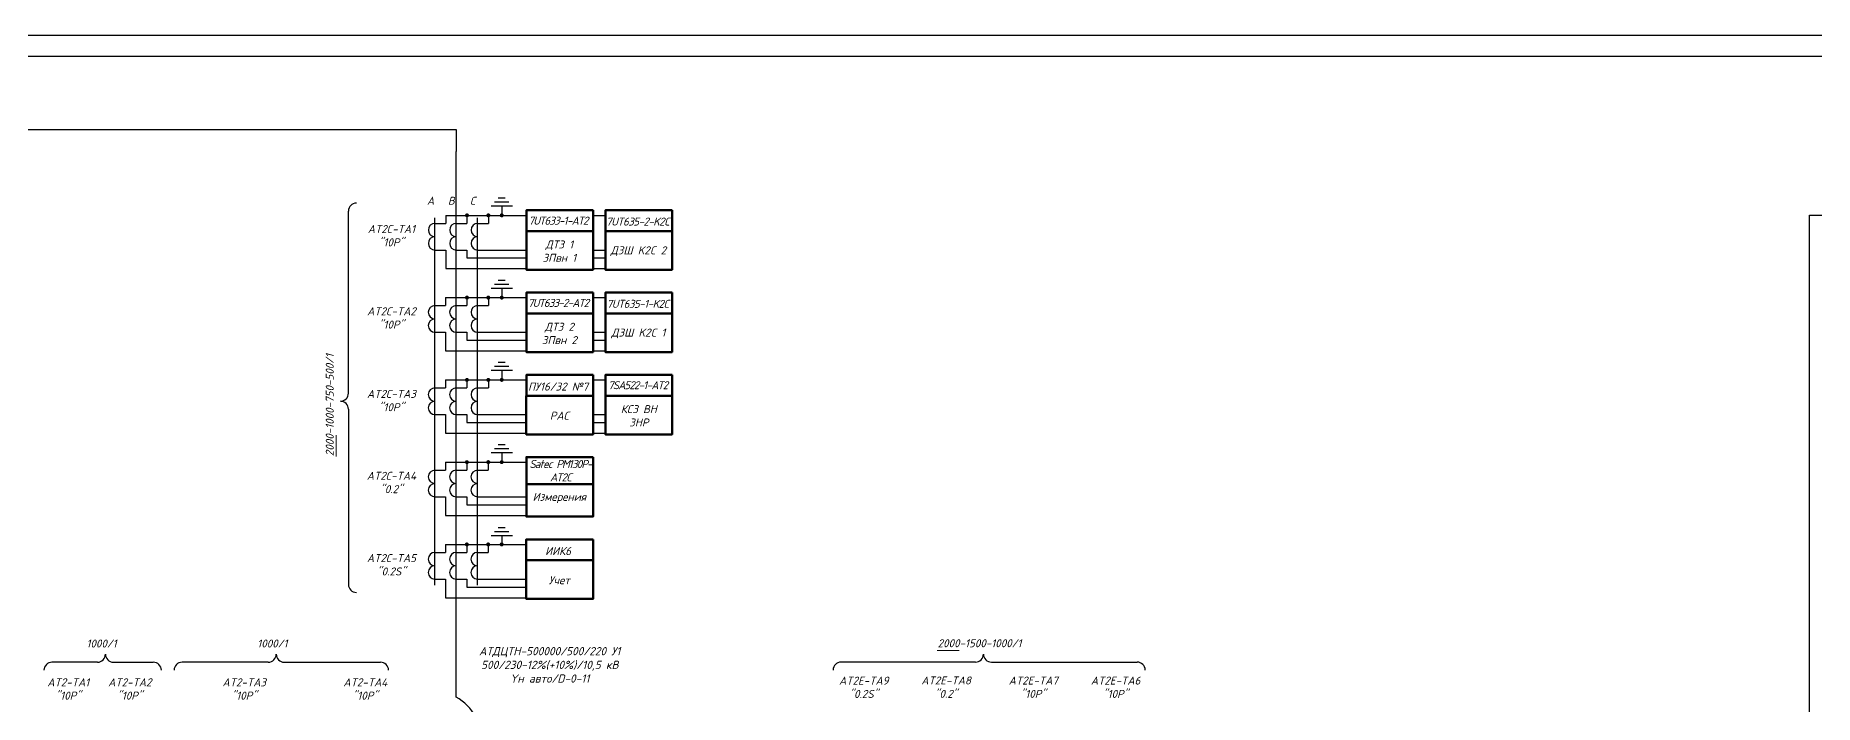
# Model space of a CAD drawing. Header units: millimetres. Extents: x -4534 to -456, y 3875 to 4716.
# Drawn here: x -3547.6 to -3114.2, y 4553.4 to 4716.4 of the extents above; entities that cross this region are included whole.
import ezdxf
from ezdxf.enums import TextEntityAlignment as Align

# ---------------------------------------------------------------- set-up
doc = ezdxf.new("R2010")
doc.units = ezdxf.units.MM
doc.layers.add('Измерения АСУТП', color=80, linetype='Continuous')
doc.layers.add('РАС АСУТП', color=50, linetype='Continuous')
doc.styles.add('ГОСТ 3.0', font='isocpeur.ttf', dxfattribs={"oblique": 15, "height": 3})
doc.styles.add('гост2', font='isocpeur.ttf', dxfattribs={"oblique": 15, "height": 2})

msp = doc.modelspace()

# ---------------------------------------------------------------- linework, layer by layer
at = {"color": 0, "lineweight": 30}
msp.add_line((-4514.35, 4711.38), (-2238.35, 4711.38), dxfattribs=at)
at = {"color": 0}
for p, q in [((-3893.78, 4693.45), (-3445.1, 4693.45)), ((-3445.1, 4693.45), (-3445.1, 4688.09)), ((-3445.1, 4555.16), (-3445.1, 4688.09)), ((-3433.99, 4674.82), (-3433.99, 4672.57)), ((-3411.75, 4672.57), (-3408.75, 4672.57)), ((-3115.36, 4491.61), (-3115.36, 4672.61)), ((-3115.36, 4672.61), (-2763.79, 4672.61)), ((-3450.26, 4670.62), (-3447.66, 4670.62)), ((-3445.07, 4670.62), (-3442.47, 4670.62)), ((-3439.86, 4670.62), (-3437.26, 4670.62)), ((-3450.26, 4664.12), (-3447.66, 4664.12)), ((-3447.66, 4664.12), (-3447.66, 4659.58)), ((-3445.07, 4664.12), (-3442.47, 4664.12)), ((-3442.47, 4664.12), (-3442.47, 4662.19)), ((-3439.86, 4664.12), (-3428, 4664.12)), ((-3411.75, 4664.12), (-3408.75, 4664.12)), ((-3447.66, 4659.58), (-3428, 4659.58)), ((-3411.75, 4662.19), (-3408.75, 4662.19)), ((-3411.75, 4659.58), (-3408.75, 4659.58)), ((-3434, 4654.77), (-3434, 4652.52)), ((-3450.27, 4650.57), (-3447.67, 4650.57)), ((-3445.08, 4650.57), (-3442.48, 4650.57)), ((-3439.87, 4650.57), (-3437.27, 4650.57)), ((-3411.75, 4652.52), (-3408.75, 4652.52)), ((-3450.27, 4644.07), (-3447.67, 4644.07)), ((-3447.67, 4644.07), (-3447.67, 4639.53)), ((-3445.08, 4644.07), (-3442.48, 4644.07)), ((-3442.48, 4644.07), (-3442.48, 4642.14)), ((-3439.87, 4644.07), (-3428.01, 4644.07)), ((-3411.75, 4644.07), (-3408.75, 4644.07)), ((-3411.75, 4642.14), (-3408.75, 4642.14)), ((-3447.67, 4639.53), (-3428.01, 4639.53)), ((-3411.75, 4639.53), (-3408.75, 4639.53)), ((-3434, 4634.72), (-3434, 4632.47)), ((-3450.27, 4630.52), (-3447.67, 4630.52)), ((-3445.08, 4630.52), (-3442.48, 4630.52)), ((-3439.87, 4630.52), (-3437.27, 4630.52)), ((-3450.27, 4624.02), (-3447.67, 4624.02)), ((-3447.67, 4624.02), (-3447.67, 4619.48)), ((-3445.08, 4624.02), (-3442.48, 4624.02)), ((-3442.48, 4624.02), (-3442.48, 4622.09)), ((-3439.87, 4624.02), (-3428.01, 4624.02)), ((-3411.75, 4624.02), (-3408.76, 4624.02)), ((-3447.67, 4619.48), (-3428.01, 4619.48)), ((-3411.75, 4619.48), (-3408.76, 4619.48)), ((-3434.01, 4614.67), (-3434.01, 4612.42)), ((-3450.28, 4610.47), (-3447.68, 4610.47)), ((-3445.09, 4610.47), (-3442.49, 4610.47)), ((-3439.88, 4610.47), (-3437.28, 4610.47)), ((-3450.28, 4603.97), (-3447.68, 4603.97)), ((-3447.68, 4603.97), (-3447.68, 4599.43)), ((-3445.09, 4603.97), (-3442.49, 4603.97)), ((-3442.49, 4603.97), (-3442.49, 4602.04)), ((-3439.88, 4603.97), (-3428.02, 4603.97)), ((-3447.68, 4599.43), (-3428.02, 4599.43)), ((-3434.02, 4594.48), (-3434.02, 4592.37)), ((-3450.29, 4590.42), (-3447.69, 4590.42)), ((-3445.1, 4590.42), (-3442.5, 4590.42)), ((-3439.89, 4590.42), (-3437.29, 4590.42)), ((-3450.29, 4583.92), (-3447.69, 4583.92)), ((-3447.69, 4583.92), (-3447.69, 4579.38)), ((-3445.1, 4583.92), (-3442.5, 4583.92)), ((-3442.5, 4583.92), (-3442.5, 4581.99)), ((-3439.89, 4583.92), (-3428.03, 4583.92)), ((-3447.69, 4579.38), (-3428.03, 4579.38))]:
    msp.add_line(p, q, dxfattribs=at)
at = {"color": 0, "ltscale": 0.25}
for p, q in [((-3433.13, 4676.77), (-3434.86, 4676.77)), ((-3471.36, 4629.22), (-3471.36, 4673.6)), ((-3447.66, 4672.57), (-3447.66, 4670.62)), ((-3447.66, 4672.57), (-3428, 4672.57)), ((-3442.47, 4672.57), (-3442.47, 4670.62)), ((-3437.26, 4672.57), (-3437.26, 4670.62)), ((-3431.39, 4674.82), (-3436.59, 4674.82)), ((-3432.26, 4675.79), (-3435.73, 4675.79)), ((-3450.28, 4582.45), (-3450.28, 4671.93)), ((-3439.88, 4582.45), (-3439.88, 4671.93)), ((-3442.47, 4662.19), (-3428, 4662.19)), ((-3431.4, 4654.77), (-3436.6, 4654.77)), ((-3432.27, 4655.74), (-3435.73, 4655.74)), ((-3433.13, 4656.72), (-3434.87, 4656.72)), ((-3447.67, 4652.52), (-3447.67, 4650.57)), ((-3447.67, 4652.52), (-3428.01, 4652.52)), ((-3442.48, 4652.52), (-3442.48, 4650.57)), ((-3437.27, 4652.52), (-3437.27, 4650.57)), ((-3442.48, 4642.14), (-3428.01, 4642.14)), ((-3431.4, 4634.72), (-3436.6, 4634.72)), ((-3432.27, 4635.69), (-3435.73, 4635.69)), ((-3433.13, 4636.67), (-3434.87, 4636.67)), ((-3447.67, 4632.47), (-3447.67, 4630.52)), ((-3447.67, 4632.47), (-3428.01, 4632.47)), ((-3442.48, 4632.47), (-3442.48, 4630.52)), ((-3437.27, 4632.47), (-3437.27, 4630.52)), ((-3411.75, 4632.47), (-3408.76, 4632.47)), ((-3471.36, 4625.32), (-3471.36, 4582.61)), ((-3442.48, 4622.09), (-3428.01, 4622.09)), ((-3411.75, 4622.09), (-3408.76, 4622.09)), ((-3433.14, 4616.62), (-3434.88, 4616.62)), ((-3447.68, 4612.42), (-3447.68, 4610.47)), ((-3447.68, 4612.42), (-3428.02, 4612.42)), ((-3442.49, 4612.42), (-3442.49, 4610.47)), ((-3437.28, 4612.42), (-3437.28, 4610.47)), ((-3431.41, 4614.67), (-3436.61, 4614.67)), ((-3432.28, 4615.64), (-3435.74, 4615.64)), ((-3442.49, 4602.04), (-3428.02, 4602.04)), ((-3431.42, 4594.48), (-3436.62, 4594.48)), ((-3432.29, 4595.46), (-3435.75, 4595.46)), ((-3433.15, 4596.43), (-3434.89, 4596.43)), ((-3447.69, 4592.37), (-3447.69, 4590.42)), ((-3447.69, 4592.37), (-3428.03, 4592.37)), ((-3442.5, 4592.37), (-3442.5, 4590.42)), ((-3437.29, 4592.37), (-3437.29, 4590.42)), ((-3442.5, 4581.99), (-3428.03, 4581.99)), ((-3532.51, 4563.67), (-3543.58, 4563.67)), ((-3528.61, 4563.67), (-3518.89, 4563.67)), ((-3490.89, 4563.67), (-3511.89, 4563.67)), ((-3486.99, 4563.67), (-3463.54, 4563.67)), ((-3318.59, 4563.69), (-3351.33, 4563.69)), ((-3314.69, 4563.69), (-3279.19, 4563.69))]:
    msp.add_line(p, q, dxfattribs=at)
at = {"color": 0, "lineweight": 20}
for p, q in [((-3474.32, 4618.97), (-3474.32, 4613.83)), ((-3327.88, 4566.52), (-3322.57, 4566.52))]:
    msp.add_line(p, q, dxfattribs=at)
at = {"color": 0, "linetype": 'Continuous', "lineweight": 25}
msp.add_lwpolyline([(-4534.35, 3875.38), (-2233.35, 3875.38), (-2233.35, 4716.38), (-4534.35, 4716.38)], close=True, dxfattribs=at)
at = {"color": 0, "ltscale": 0.25, "const_width": 0.487}
for points in [[(-3442.71, 4672.57, 1), (-3442.23, 4672.57, 1)], [(-3437.51, 4672.57, 1), (-3437.02, 4672.57, 1)], [(-3434.24, 4672.57, 1), (-3433.75, 4672.57, 1)], [(-3442.72, 4652.52, 1), (-3442.24, 4652.52, 1)], [(-3437.52, 4652.52, 1), (-3437.03, 4652.52, 1)], [(-3434.24, 4652.52, 1), (-3433.76, 4652.52, 1)], [(-3442.72, 4632.47, 1), (-3442.24, 4632.47, 1)], [(-3437.52, 4632.47, 1), (-3437.03, 4632.47, 1)], [(-3434.24, 4632.47, 1), (-3433.76, 4632.47, 1)], [(-3442.73, 4612.42, 1), (-3442.25, 4612.42, 1)], [(-3437.53, 4612.42, 1), (-3437.04, 4612.42, 1)], [(-3434.25, 4612.42, 1), (-3433.77, 4612.42, 1)], [(-3442.74, 4592.37, 1), (-3442.25, 4592.37, 1)], [(-3437.54, 4592.37, 1), (-3437.05, 4592.37, 1)], [(-3434.26, 4592.37, 1), (-3433.78, 4592.37, 1)]]:
    msp.add_lwpolyline(points, format="xyb", close=True, dxfattribs=at)
at = {"color": 0, "lineweight": 50, "ltscale": 0.25}
for points in [[(-3411.75, 4673.79), (-3428, 4673.79), (-3428, 4668.7), (-3411.75, 4668.7)], [(-3392.5, 4673.79), (-3408.75, 4673.79), (-3408.75, 4668.7), (-3392.5, 4668.7)], [(-3411.75, 4668.7), (-3428, 4668.7), (-3428, 4659.29), (-3411.75, 4659.29)], [(-3392.5, 4668.7), (-3408.75, 4668.7), (-3408.75, 4659.29), (-3392.5, 4659.29)], [(-3411.75, 4653.74), (-3428, 4653.74), (-3428, 4648.65), (-3411.75, 4648.65)], [(-3392.5, 4653.74), (-3408.75, 4653.74), (-3408.75, 4648.65), (-3392.5, 4648.65)], [(-3411.75, 4648.65), (-3428, 4648.65), (-3428, 4639.24), (-3411.75, 4639.24)], [(-3392.5, 4648.65), (-3408.75, 4648.65), (-3408.75, 4639.24), (-3392.5, 4639.24)], [(-3392.51, 4633.69), (-3408.76, 4633.69), (-3408.76, 4628.6), (-3392.51, 4628.6)], [(-3392.51, 4628.6), (-3408.76, 4628.6), (-3408.76, 4619.19), (-3392.51, 4619.19)], [(-3411.77, 4593.59), (-3428.02, 4593.59), (-3428.02, 4588.51), (-3411.77, 4588.51)], [(-3411.77, 4588.51), (-3428.02, 4588.51), (-3428.02, 4579.09), (-3411.77, 4579.09)]]:
    msp.add_lwpolyline(points, close=True, dxfattribs=at)
at = {"color": 0, "ltscale": 0.25}
for centre, start, end in [((-3469.41, 4673.6), 90, 180), ((-3473.31, 4629.22), 270, 0), ((-3473.31, 4625.32), 0, 90), ((-3469.41, 4582.61), 180, 270), ((-3543.58, 4561.72), 90, 180), ((-3532.51, 4565.62), 270, 0), ((-3528.61, 4565.62), 180, 270), ((-3518.89, 4561.72), 0, 90), ((-3511.89, 4561.72), 90, 180), ((-3490.89, 4565.62), 270, 0), ((-3486.99, 4565.62), 180, 270), ((-3463.54, 4561.72), 0, 90), ((-3351.33, 4561.74), 90, 180), ((-3318.59, 4565.64), 270, 0), ((-3314.69, 4565.64), 180, 270), ((-3279.19, 4561.74), 0, 90)]:
    msp.add_arc(centre, 1.95, start, end, dxfattribs=at)
at = {"color": 0}
for centre, radius, start, end in [((-3450.26, 4668.99), 1.62, 90, 270), ((-3445.07, 4668.99), 1.62, 90, 270), ((-3439.86, 4668.99), 1.62, 90, 270), ((-3450.26, 4665.74), 1.62, 90, 270), ((-3445.07, 4665.74), 1.62, 90, 270), ((-3439.86, 4665.74), 1.62, 90, 270), ((-3450.27, 4648.94), 1.62, 90, 270), ((-3445.08, 4648.94), 1.62, 90, 270), ((-3439.87, 4648.94), 1.62, 90, 270), ((-3450.27, 4645.69), 1.62, 90, 270), ((-3445.08, 4645.69), 1.62, 90, 270), ((-3439.87, 4645.69), 1.62, 90, 270), ((-3450.27, 4628.89), 1.62, 90, 270), ((-3445.08, 4628.89), 1.62, 90, 270), ((-3439.87, 4628.89), 1.62, 90, 270), ((-3450.27, 4625.64), 1.62, 90, 270), ((-3445.08, 4625.64), 1.62, 90, 270), ((-3439.87, 4625.64), 1.62, 90, 270), ((-3450.28, 4608.84), 1.62, 90, 270), ((-3450.28, 4605.59), 1.62, 90, 270), ((-3445.09, 4608.84), 1.62, 90, 270), ((-3445.09, 4605.59), 1.62, 90, 270), ((-3439.88, 4608.84), 1.62, 90, 270), ((-3439.88, 4605.59), 1.62, 90, 270), ((-3450.29, 4588.79), 1.62, 90, 270), ((-3445.1, 4588.79), 1.62, 90, 270), ((-3439.89, 4588.79), 1.62, 90, 270), ((-3450.29, 4585.54), 1.62, 90, 270), ((-3445.1, 4585.54), 1.62, 90, 270), ((-3439.89, 4585.54), 1.62, 90, 270), ((-3451.6, 4543.9), 13, 0, 60)]:
    msp.add_arc(centre, radius, start, end, dxfattribs=at)
at = {"layer": 'Измерения АСУТП', "color": 0, "lineweight": 50, "ltscale": 0.25}
for points in [[(-3411.75, 4613.64), (-3428, 4613.64), (-3428, 4607.03), (-3411.75, 4607.03)], [(-3411.75, 4607.03), (-3428, 4607.03), (-3428, 4599.14), (-3411.75, 4599.14)]]:
    msp.add_lwpolyline(points, close=True, dxfattribs=at)
at = {"layer": 'РАС АСУТП', "color": 0, "lineweight": 50, "ltscale": 0.25}
for points in [[(-3411.75, 4633.69), (-3428, 4633.69), (-3428, 4628.6), (-3411.75, 4628.6)], [(-3411.77, 4628.6), (-3428.02, 4628.6), (-3428.02, 4619.19), (-3411.77, 4619.19)]]:
    msp.add_lwpolyline(points, close=True, dxfattribs=at)

# ---------------------------------------------------------------- texts
at = {"color": 0, "style": 'ГОСТ 3.0', "oblique": 15}
for s, p in [('A', (-3451.35, 4676.12)), ('B', (-3446.29, 4676.12)), ('C', (-3441.1, 4676.12)), ('1000/1', (-3531.51, 4568.22)), ('1000/1', (-3489.89, 4568.22)), ('2000-1500-1000/1', (-3317.59, 4568.28))]:
    msp.add_text(s, height=1.95, dxfattribs=at).set_placement(p, align=Align.MIDDLE_CENTER)
msp.add_text('2000-1000-750-500/1', height=1.95, rotation=90, dxfattribs=at).set_placement((-3475.91, 4626.32), align=Align.MIDDLE_CENTER)
at = {"color": 0, "lineweight": 30, "char_height": 1.95, "attachment_point": 5, "style": 'ГОСТ 3.0'}
for s, insert in [('{\\T0.85;7UT633-1-AT2}', (-3420.28, 4671.27)), ('{\\T0.9;7UT635-2-K2C}', (-3400.89, 4671.05)), ('{\\T0.85;7UT633-2-AT2}', (-3420.28, 4651.22)), ('{\\T0.9;7UT635-1-K2C}', (-3400.89, 4651)), ('{\\T0.85;7SA522-1-AT2}', (-3400.88, 4631.17))]:
    msp.add_mtext(s, dxfattribs=dict(at, insert=insert))
at = {"color": 0, "ltscale": 2, "attachment_point": 5}
for s, insert, char_height, width, style in [('AT2С-TA1\\P"10P"', (-3460.88, 4667.61), 1.95, 21.6953, 'ГОСТ 3.0'), ('AT2С-TA2\\P"10P"', (-3460.87, 4647.56), 1.95, 21.6953, 'ГОСТ 3.0'), ('AT2С-TA3\\P"10P"', (-3460.88, 4627.43), 1.95, 21.6953, 'ГОСТ 3.0'), ('AT2С-TA4\\P"0.2"', (-3460.88, 4607.46), 1.95, 21.6953, 'ГОСТ 3.0'), ('AT2С-TA5\\P"0.2S"', (-3460.88, 4587.41), 1.95, 21.6953, 'ГОСТ 3.0'), ('АТДЦТН{\\fISOCPEUR|b0|i0|c238|p34;-}500{\\fISOCPEUR|b0|i0|c238|p34;000/}50{\\fISOCPEUR|b0|i0|c238|p34;0}/220 У{\\fISOCPEUR|b0|i0|c238|p34;1\\P}500{\\fISOCPEUR|b0|i0|c238|p34;/}230-12%(+10%)/10,5 кВ\\P{\\fISOCPEUR|b0|i0|c238|p34;Y}н авто{\\fISOCPEUR|b0|i0|c238|p34;/D-0-11}', (-3422.31, 4563.02), 2, 47.9998, 'гост2'), ('AT2-TA1\\P"10P"', (-3539.62, 4557.14), 1.95, 21.6953, 'ГОСТ 3.0'), ('AT2-TA2\\P"10P"', (-3524.62, 4557.14), 1.95, 21.6953, 'ГОСТ 3.0'), ('AT2-TA3\\P"10Р"', (-3496.74, 4557.14), 1.95, 21.6953, 'ГОСТ 3.0'), ('AT2-TA4\\P"10Р"', (-3467.24, 4557.14), 1.95, 21.6953, 'ГОСТ 3.0'), ('AT2E-TA9\\P"0.2S"', (-3345.79, 4557.54), 1.95, 21.6953, 'ГОСТ 3.0'), ('AT2E-TA8\\P"0.2"', (-3325.74, 4557.58), 1.95, 21.6953, 'ГОСТ 3.0'), ('AT2E-TA7\\P"10P"', (-3304.49, 4557.57), 1.95, 21.6953, 'ГОСТ 3.0'), ('AT2E-TA6\\P"10P"', (-3284.44, 4557.56), 1.95, 21.6953, 'ГОСТ 3.0')]:
    msp.add_mtext(s, dxfattribs=dict(at, insert=insert, char_height=char_height, width=width, style=style))
at = {"color": 0, "char_height": 1.95, "attachment_point": 5, "style": 'ГОСТ 3.0'}
for s, insert in [('{\\C0;ДТЗ 1\\PЗПвн 1}', (-3419.97, 4663.84)), ('{\\C0;ДЗШ K2C 2}', (-3400.72, 4663.84)), ('{\\C0;ДТЗ 2\\PЗПвн 2}', (-3419.97, 4643.79)), ('{\\C0;ДЗШ K2C 1}', (-3400.72, 4643.79)), ('{\\C0;КСЗ ВН\\PЗНР}', (-3400.61, 4623.71))]:
    msp.add_mtext(s, dxfattribs=dict(at, insert=insert))
at = {"color": 0, "lineweight": 50, "ltscale": 0.25, "char_height": 1.95, "attachment_point": 5, "style": 'ГОСТ 3.0'}
for s, insert in [('ИИК6', (-3420.28, 4590.74)), ('Учет', (-3419.97, 4583.64))]:
    msp.add_mtext(s, dxfattribs=dict(at, insert=insert))
at = {"layer": 'Измерения АСУТП', "color": 0, "lineweight": 30, "insert": (-3419.68, 4610.34), "char_height": 1.95, "attachment_point": 5, "style": 'ГОСТ 3.0'}
msp.add_mtext('{\\T0.85;Satec PM130P-\\PAT2C}', dxfattribs=at)
at = {"layer": 'Измерения АСУТП', "color": 0, "insert": (-3419.96, 4603.69), "char_height": 1.95, "attachment_point": 5, "style": 'ГОСТ 3.0'}
msp.add_mtext('Измерения', dxfattribs=at)
at = {"layer": 'РАС АСУТП', "color": 0, "lineweight": 30, "insert": (-3420.27, 4630.84), "char_height": 1.95, "attachment_point": 5, "style": 'ГОСТ 3.0'}
msp.add_mtext('ПУ16/32 №7', dxfattribs=at)
at = {"layer": 'РАС АСУТП', "color": 0, "insert": (-3419.96, 4623.74), "char_height": 1.95, "attachment_point": 5, "style": 'ГОСТ 3.0'}
msp.add_mtext('РАС', dxfattribs=at)

doc.saveas('drawing.dxf')
